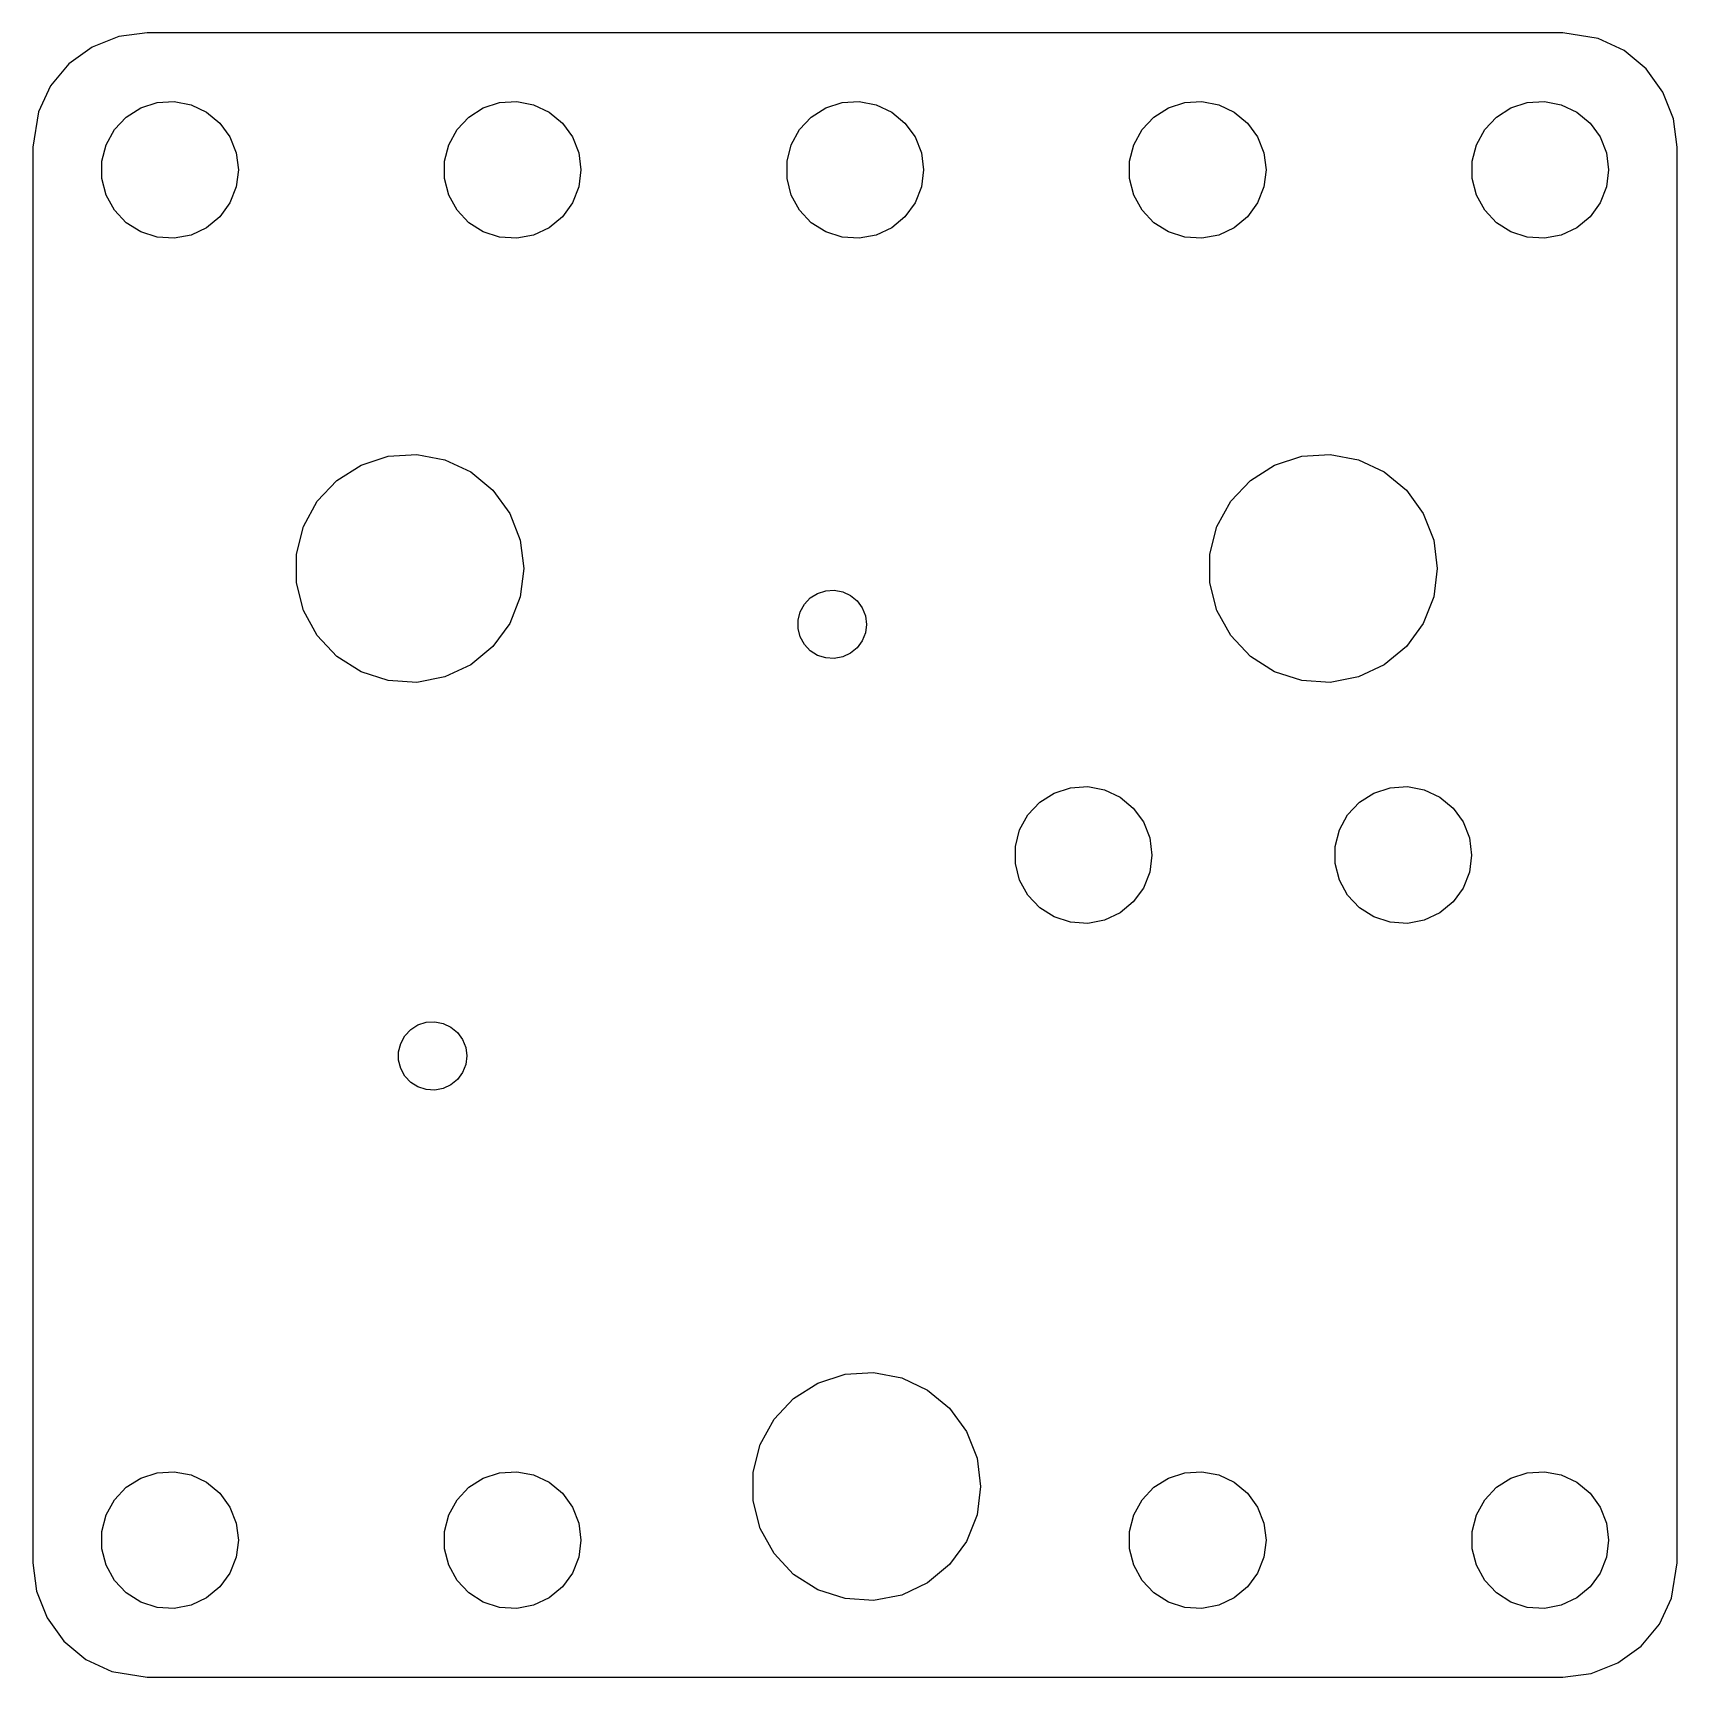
# Model space of a CAD drawing. Header units: metres. Extents: x -36 to 36, y -28.5 to 43.5.
import ezdxf

# ---------------------------------------------------------------- set-up
doc = ezdxf.new("R2010")
doc.units = ezdxf.units.M

msp = doc.modelspace()

# ---------------------------------------------------------------- linework, layer by layer
for p, q in [((-32.2435, 43.3429), (-33.4088, 42.8815)), ((-31, 43.5), (-32.2435, 43.3429)), ((31, 43.5), (-31, 43.5)), ((32.5451, 43.2553), (31, 43.5)), ((33.6791, 42.7216), (32.5451, 43.2553)), ((-33.4088, 42.8815), (-34.4227, 42.1448)), ((34.6448, 41.9227), (33.6791, 42.7216)), ((-34.4227, 42.1448), (-35.2216, 41.1791)), ((35.3815, 40.9088), (34.6448, 41.9227)), ((-35.2216, 41.1791), (-35.7553, 40.0451)), ((-31.2773, 40.2145), (-30.5621, 40.4469)), ((-30.5621, 40.4469), (-29.8116, 40.4941)), ((-29.8116, 40.4941), (-29.0729, 40.3532)), ((-29.0729, 40.3532), (-28.3925, 40.033)), ((-16.2773, 40.2145), (-15.5621, 40.4469)), ((-15.5621, 40.4469), (-14.8116, 40.4941)), ((-14.8116, 40.4941), (-14.0729, 40.3532)), ((-14.0729, 40.3532), (-13.3925, 40.033)), ((-1.27733, 40.2145), (-0.562134, 40.4469)), ((-0.562134, 40.4469), (0.18837, 40.4941)), ((0.18837, 40.4941), (0.927048, 40.3532)), ((0.927048, 40.3532), (1.60747, 40.033)), ((13.7227, 40.2145), (14.4379, 40.4469)), ((14.4379, 40.4469), (15.1884, 40.4941)), ((15.1884, 40.4941), (15.927, 40.3532)), ((15.927, 40.3532), (16.6075, 40.033)), ((28.7227, 40.2145), (29.4379, 40.4469)), ((29.4379, 40.4469), (30.1884, 40.4941)), ((30.1884, 40.4941), (30.927, 40.3532)), ((30.927, 40.3532), (31.6075, 40.033)), ((35.8429, 39.7435), (35.3815, 40.9088)), ((-35.7553, 40.0451), (-36, 38.5)), ((-32.427, 39.2634), (-31.9123, 39.8115)), ((-31.9123, 39.8115), (-31.2773, 40.2145)), ((-28.3925, 40.033), (-27.8131, 39.5536)), ((-17.427, 39.2634), (-16.9123, 39.8115)), ((-16.9123, 39.8115), (-16.2773, 40.2145)), ((-13.3925, 40.033), (-12.8131, 39.5536)), ((-2.42705, 39.2634), (-1.91226, 39.8115)), ((-1.91226, 39.8115), (-1.27733, 40.2145)), ((1.60747, 40.033), (2.1869, 39.5536)), ((12.5729, 39.2634), (13.0877, 39.8115)), ((13.0877, 39.8115), (13.7227, 40.2145)), ((16.6075, 40.033), (17.1869, 39.5536)), ((27.5729, 39.2634), (28.0877, 39.8115)), ((28.0877, 39.8115), (28.7227, 40.2145)), ((31.6075, 40.033), (32.1869, 39.5536)), ((36, 38.5), (35.8429, 39.7435)), ((-32.7893, 38.6044), (-32.427, 39.2634)), ((-27.8131, 39.5536), (-27.3711, 38.9453)), ((-27.3711, 38.9453), (-27.0942, 38.2461)), ((-17.7893, 38.6044), (-17.427, 39.2634)), ((-12.8131, 39.5536), (-12.3711, 38.9453)), ((-12.3711, 38.9453), (-12.0942, 38.2461)), ((-2.78932, 38.6044), (-2.42705, 39.2634)), ((2.1869, 39.5536), (2.62891, 38.9453)), ((2.62891, 38.9453), (2.90575, 38.2461)), ((12.2107, 38.6044), (12.5729, 39.2634)), ((17.1869, 39.5536), (17.6289, 38.9453)), ((17.6289, 38.9453), (17.9057, 38.2461)), ((27.2107, 38.6044), (27.5729, 39.2634)), ((32.1869, 39.5536), (32.6289, 38.9453)), ((32.6289, 38.9453), (32.9057, 38.2461)), ((-36, 38.5), (-36, -23.5)), ((-32.9763, 37.876), (-32.7893, 38.6044)), ((-27.0942, 38.2461), (-27, 37.5)), ((-17.9763, 37.876), (-17.7893, 38.6044)), ((-12.0942, 38.2461), (-12, 37.5)), ((-2.97633, 37.876), (-2.78932, 38.6044)), ((2.90575, 38.2461), (3, 37.5)), ((12.0237, 37.876), (12.2107, 38.6044)), ((17.9057, 38.2461), (18, 37.5)), ((27.0237, 37.876), (27.2107, 38.6044)), ((32.9057, 38.2461), (33, 37.5)), ((36, -23.5), (36, 38.5)), ((-32.9763, 37.124), (-32.9763, 37.876)), ((-27, 37.5), (-27.0942, 36.7539)), ((-17.9763, 37.124), (-17.9763, 37.876)), ((-12, 37.5), (-12.0942, 36.7539)), ((-2.97633, 37.124), (-2.97633, 37.876)), ((3, 37.5), (2.90575, 36.7539)), ((12.0237, 37.124), (12.0237, 37.876)), ((18, 37.5), (17.9057, 36.7539)), ((27.0237, 37.124), (27.0237, 37.876)), ((33, 37.5), (32.9057, 36.7539)), ((-32.7893, 36.3956), (-32.9763, 37.124)), ((-27.0942, 36.7539), (-27.3711, 36.0547)), ((-17.7893, 36.3956), (-17.9763, 37.124)), ((-12.0942, 36.7539), (-12.3711, 36.0547)), ((-2.78932, 36.3956), (-2.97633, 37.124)), ((2.90575, 36.7539), (2.62891, 36.0547)), ((12.2107, 36.3956), (12.0237, 37.124)), ((17.9057, 36.7539), (17.6289, 36.0547)), ((27.2107, 36.3956), (27.0237, 37.124)), ((32.9057, 36.7539), (32.6289, 36.0547)), ((-32.427, 35.7366), (-32.7893, 36.3956)), ((-27.3711, 36.0547), (-27.8131, 35.4464)), ((-17.427, 35.7366), (-17.7893, 36.3956)), ((-12.3711, 36.0547), (-12.8131, 35.4464)), ((-2.42705, 35.7366), (-2.78932, 36.3956)), ((2.62891, 36.0547), (2.1869, 35.4464)), ((12.5729, 35.7366), (12.2107, 36.3956)), ((17.6289, 36.0547), (17.1869, 35.4464)), ((27.5729, 35.7366), (27.2107, 36.3956)), ((32.6289, 36.0547), (32.1869, 35.4464)), ((-31.9123, 35.1885), (-32.427, 35.7366)), ((-27.8131, 35.4464), (-28.3925, 34.967)), ((-16.9123, 35.1885), (-17.427, 35.7366)), ((-12.8131, 35.4464), (-13.3925, 34.967)), ((-1.91226, 35.1885), (-2.42705, 35.7366)), ((2.1869, 35.4464), (1.60747, 34.967)), ((13.0877, 35.1885), (12.5729, 35.7366)), ((17.1869, 35.4464), (16.6075, 34.967)), ((28.0877, 35.1885), (27.5729, 35.7366)), ((32.1869, 35.4464), (31.6075, 34.967)), ((-31.2773, 34.7855), (-31.9123, 35.1885)), ((-30.5621, 34.5531), (-31.2773, 34.7855)), ((-29.0729, 34.6468), (-29.8116, 34.5059)), ((-28.3925, 34.967), (-29.0729, 34.6468)), ((-16.2773, 34.7855), (-16.9123, 35.1885)), ((-15.5621, 34.5531), (-16.2773, 34.7855)), ((-14.0729, 34.6468), (-14.8116, 34.5059)), ((-13.3925, 34.967), (-14.0729, 34.6468)), ((-1.27733, 34.7855), (-1.91226, 35.1885)), ((-0.562134, 34.5531), (-1.27733, 34.7855)), ((0.927048, 34.6468), (0.18837, 34.5059)), ((1.60747, 34.967), (0.927048, 34.6468)), ((13.7227, 34.7855), (13.0877, 35.1885)), ((14.4379, 34.5531), (13.7227, 34.7855)), ((15.927, 34.6468), (15.1884, 34.5059)), ((16.6075, 34.967), (15.927, 34.6468)), ((28.7227, 34.7855), (28.0877, 35.1885)), ((29.4379, 34.5531), (28.7227, 34.7855)), ((30.927, 34.6468), (30.1884, 34.5059)), ((31.6075, 34.967), (30.927, 34.6468)), ((-29.8116, 34.5059), (-30.5621, 34.5531)), ((-14.8116, 34.5059), (-15.5621, 34.5531)), ((0.18837, 34.5059), (-0.562134, 34.5531)), ((15.1884, 34.5059), (14.4379, 34.5531)), ((30.1884, 34.5059), (29.4379, 34.5531)), ((-22.6871, 23.9026), (-21.6289, 24.5741)), ((-21.6289, 24.5741), (-20.4369, 24.9614)), ((-20.4369, 24.9614), (-19.186, 25.0401)), ((-19.186, 25.0401), (-17.9549, 24.8053)), ((-17.9549, 24.8053), (-16.8209, 24.2716)), ((17.3129, 23.9026), (18.3711, 24.5741)), ((18.3711, 24.5741), (19.5631, 24.9614)), ((19.5631, 24.9614), (20.8139, 25.0401)), ((20.8139, 25.0401), (22.0451, 24.8053)), ((22.0451, 24.8053), (23.1791, 24.2716)), ((-23.5451, 22.9889), (-22.6871, 23.9026)), ((-16.8209, 24.2716), (-15.8551, 23.4727)), ((16.4549, 22.9889), (17.3129, 23.9026)), ((23.1791, 24.2716), (24.1448, 23.4727)), ((-15.8551, 23.4727), (-15.1185, 22.4588)), ((24.1448, 23.4727), (24.8815, 22.4588)), ((-24.1489, 21.8906), (-23.5451, 22.9889)), ((-15.1185, 22.4588), (-14.6571, 21.2934)), ((15.8511, 21.8906), (16.4549, 22.9889)), ((24.8815, 22.4588), (25.3429, 21.2934)), ((-24.4606, 20.6767), (-24.1489, 21.8906)), ((15.5394, 20.6767), (15.8511, 21.8906)), ((-14.6571, 21.2934), (-14.5, 20.05)), ((25.3429, 21.2934), (25.5, 20.05)), ((-24.4606, 19.4233), (-24.4606, 20.6767)), ((15.5394, 19.4233), (15.5394, 20.6767)), ((-14.5, 20.05), (-14.6571, 18.8065)), ((25.5, 20.05), (25.3429, 18.8065)), ((-24.1489, 18.2094), (-24.4606, 19.4233)), ((-14.6571, 18.8065), (-15.1185, 17.6412)), ((-2.21352, 18.4817), (-1.95613, 18.7558)), ((-1.95613, 18.7558), (-1.63866, 18.9572)), ((-1.63866, 18.9572), (-1.28107, 19.0734)), ((-1.28107, 19.0734), (-0.905807, 19.097)), ((-0.905807, 19.097), (-0.536469, 19.0266)), ((-0.536469, 19.0266), (-0.196259, 18.8665)), ((-0.196259, 18.8665), (0.093445, 18.6268)), ((15.8511, 18.2094), (15.5394, 19.4233)), ((25.3429, 18.8065), (24.8815, 17.6412)), ((-23.5451, 17.1111), (-24.1489, 18.2094)), ((-2.48816, 17.788), (-2.39465, 18.1522)), ((-2.39465, 18.1522), (-2.21352, 18.4817)), ((0.093445, 18.6268), (0.314453, 18.3226)), ((0.314453, 18.3226), (0.452866, 17.973)), ((16.4549, 17.1111), (15.8511, 18.2094)), ((-15.1185, 17.6412), (-15.8551, 16.6273)), ((-2.48816, 17.412), (-2.48816, 17.788)), ((-2.39465, 17.0478), (-2.48816, 17.412)), ((0.452866, 17.973), (0.5, 17.6)), ((0.5, 17.6), (0.452866, 17.227)), ((24.8815, 17.6412), (24.1448, 16.6273)), ((-22.6871, 16.1974), (-23.5451, 17.1111)), ((-15.8551, 16.6273), (-16.8209, 15.8284)), ((-2.21352, 16.7183), (-2.39465, 17.0478)), ((-1.95613, 16.4442), (-2.21352, 16.7183)), ((0.093445, 16.5732), (-0.196259, 16.3335)), ((0.314453, 16.8774), (0.093445, 16.5732)), ((0.452866, 17.227), (0.314453, 16.8774)), ((17.3129, 16.1974), (16.4549, 17.1111)), ((24.1448, 16.6273), (23.1791, 15.8284)), ((-21.6289, 15.5259), (-22.6871, 16.1974)), ((-1.63866, 16.2428), (-1.95613, 16.4442)), ((-1.28107, 16.1266), (-1.63866, 16.2428)), ((-0.905807, 16.103), (-1.28107, 16.1266)), ((-0.536469, 16.1734), (-0.905807, 16.103)), ((-0.196259, 16.3335), (-0.536469, 16.1734)), ((18.3711, 15.5259), (17.3129, 16.1974)), ((-20.4369, 15.1385), (-21.6289, 15.5259)), ((-19.186, 15.0599), (-20.4369, 15.1385)), ((-17.9549, 15.2947), (-19.186, 15.0599)), ((-16.8209, 15.8284), (-17.9549, 15.2947)), ((19.5631, 15.1385), (18.3711, 15.5259)), ((20.8139, 15.0599), (19.5631, 15.1385)), ((22.0451, 15.2947), (20.8139, 15.0599)), ((23.1791, 15.8284), (22.0451, 15.2947)), ((8.08772, 9.81154), (8.72266, 10.2145)), ((8.72266, 10.2145), (9.43785, 10.4469)), ((9.43785, 10.4469), (10.1884, 10.4941)), ((10.1884, 10.4941), (10.927, 10.3532)), ((10.927, 10.3532), (11.6075, 10.033)), ((22.0877, 9.81154), (22.7227, 10.2145)), ((22.7227, 10.2145), (23.4379, 10.4469)), ((23.4379, 10.4469), (24.1884, 10.4941)), ((24.1884, 10.4941), (24.927, 10.3532)), ((24.927, 10.3532), (25.6075, 10.033)), ((7.57294, 9.26335), (8.08772, 9.81154)), ((11.6075, 10.033), (12.1869, 9.55363)), ((12.1869, 9.55363), (12.6289, 8.94525)), ((21.5729, 9.26335), (22.0877, 9.81154)), ((25.6075, 10.033), (26.1869, 9.55363)), ((26.1869, 9.55363), (26.6289, 8.94525)), ((7.21066, 8.60437), (7.57294, 9.26335)), ((12.6289, 8.94525), (12.9057, 8.24606)), ((21.2107, 8.60437), (21.5729, 9.26335)), ((26.6289, 8.94525), (26.9057, 8.24606)), ((7.02365, 7.87599), (7.21066, 8.60437)), ((12.9057, 8.24606), (13, 7.5)), ((21.0237, 7.87599), (21.2107, 8.60437)), ((26.9057, 8.24606), (27, 7.5)), ((7.02365, 7.12399), (7.02365, 7.87599)), ((13, 7.5), (12.9057, 6.75392)), ((21.0237, 7.12399), (21.0237, 7.87599)), ((27, 7.5), (26.9057, 6.75392)), ((7.21066, 6.39561), (7.02365, 7.12399)), ((12.9057, 6.75392), (12.6289, 6.05473)), ((21.2107, 6.39561), (21.0237, 7.12399)), ((26.9057, 6.75392), (26.6289, 6.05473)), ((7.57294, 5.73663), (7.21066, 6.39561)), ((12.6289, 6.05473), (12.1869, 5.44635)), ((21.5729, 5.73663), (21.2107, 6.39561)), ((26.6289, 6.05473), (26.1869, 5.44635)), ((8.08772, 5.18845), (7.57294, 5.73663)), ((8.72266, 4.78551), (8.08772, 5.18845)), ((12.1869, 5.44635), (11.6075, 4.96701)), ((22.0877, 5.18845), (21.5729, 5.73663)), ((22.7227, 4.78551), (22.0877, 5.18845)), ((26.1869, 5.44635), (25.6075, 4.96701)), ((9.43785, 4.55313), (8.72266, 4.78551)), ((10.1884, 4.50591), (9.43785, 4.55313)), ((10.927, 4.64682), (10.1884, 4.50591)), ((11.6075, 4.96701), (10.927, 4.64682)), ((23.4379, 4.55313), (22.7227, 4.78551)), ((24.1884, 4.50591), (23.4379, 4.55313)), ((24.927, 4.64682), (24.1884, 4.50591)), ((25.6075, 4.96701), (24.927, 4.64682)), ((-19.4561, -0.144226), (-19.1387, 0.057236)), ((-19.1387, 0.057236), (-18.7811, 0.173416)), ((-18.7811, 0.173416), (-18.4058, 0.197037)), ((-18.4058, 0.197037), (-18.0365, 0.126572)), ((-18.0365, 0.126572), (-17.6963, -0.033493)), ((-19.8947, -0.747803), (-19.7135, -0.41832)), ((-19.7135, -0.41832), (-19.4561, -0.144226)), ((-17.6963, -0.033493), (-17.4065, -0.273178)), ((-17.4065, -0.273178), (-17.1855, -0.577362)), ((-17.1855, -0.577362), (-17.0471, -0.926956)), ((-19.9882, -1.112), (-19.8947, -0.747803)), ((-19.9882, -1.48799), (-19.9882, -1.112)), ((-17.0471, -0.926956), (-17, -1.29999)), ((-17, -1.29999), (-17.0471, -1.67303)), ((-19.8947, -1.85217), (-19.9882, -1.48799)), ((-19.7135, -2.18167), (-19.8947, -1.85217)), ((-17.1855, -2.02263), (-17.4065, -2.32681)), ((-17.0471, -1.67303), (-17.1855, -2.02263)), ((-19.4561, -2.45576), (-19.7135, -2.18167)), ((-19.1387, -2.65723), (-19.4561, -2.45576)), ((-18.7811, -2.77342), (-19.1387, -2.65723)), ((-18.4058, -2.79703), (-18.7811, -2.77342)), ((-18.0365, -2.72658), (-18.4058, -2.79703)), ((-17.6963, -2.56648), (-18.0365, -2.72658)), ((-17.4065, -2.32681), (-17.6963, -2.56648)), ((-2.68712, -16.2974), (-1.62889, -15.6259)), ((-1.62889, -15.6259), (-0.436905, -15.2386)), ((-0.436905, -15.2386), (0.81395, -15.1599)), ((0.81395, -15.1599), (2.04507, -15.3947)), ((2.04507, -15.3947), (3.17912, -15.9284)), ((-3.54507, -17.2111), (-2.68712, -16.2974)), ((3.17912, -15.9284), (4.14484, -16.7273)), ((-4.14888, -18.3094), (-3.54507, -17.2111)), ((4.14484, -16.7273), (4.88153, -17.7412)), ((4.88153, -17.7412), (5.34291, -18.9065)), ((-4.46057, -19.5233), (-4.14888, -18.3094)), ((5.34291, -18.9065), (5.5, -20.15)), ((-31.9123, -20.1884), (-31.2773, -19.7855)), ((-31.2773, -19.7855), (-30.5621, -19.5531)), ((-30.5621, -19.5531), (-29.8116, -19.5059)), ((-29.8116, -19.5059), (-29.0729, -19.6468)), ((-29.0729, -19.6468), (-28.3925, -19.967)), ((-28.3925, -19.967), (-27.8131, -20.4464)), ((-16.9123, -20.1884), (-16.2773, -19.7855)), ((-16.2773, -19.7855), (-15.5621, -19.5531)), ((-15.5621, -19.5531), (-14.8116, -19.5059)), ((-14.8116, -19.5059), (-14.0729, -19.6468)), ((-14.0729, -19.6468), (-13.3925, -19.967)), ((-13.3925, -19.967), (-12.8131, -20.4464)), ((-4.46057, -20.7767), (-4.46057, -19.5233)), ((5.5, -20.15), (5.34291, -21.3934)), ((13.0877, -20.1884), (13.7227, -19.7855)), ((13.7227, -19.7855), (14.4379, -19.5531)), ((14.4379, -19.5531), (15.1884, -19.5059)), ((15.1884, -19.5059), (15.927, -19.6468)), ((15.927, -19.6468), (16.6075, -19.967)), ((16.6075, -19.967), (17.1869, -20.4464)), ((28.0877, -20.1884), (28.7227, -19.7855)), ((28.7227, -19.7855), (29.4379, -19.5531)), ((29.4379, -19.5531), (30.1884, -19.5059)), ((30.1884, -19.5059), (30.927, -19.6468)), ((30.927, -19.6468), (31.6075, -19.967)), ((31.6075, -19.967), (32.1869, -20.4464)), ((-32.7893, -21.3956), (-32.427, -20.7366)), ((-32.427, -20.7366), (-31.9123, -20.1884)), ((-27.8131, -20.4464), (-27.3711, -21.0547)), ((-17.7893, -21.3956), (-17.427, -20.7366)), ((-17.427, -20.7366), (-16.9123, -20.1884)), ((-12.8131, -20.4464), (-12.3711, -21.0547)), ((-4.14888, -21.9906), (-4.46057, -20.7767)), ((12.2107, -21.3956), (12.5729, -20.7366)), ((12.5729, -20.7366), (13.0877, -20.1884)), ((17.1869, -20.4464), (17.6289, -21.0547)), ((27.2107, -21.3956), (27.5729, -20.7366)), ((27.5729, -20.7366), (28.0877, -20.1884)), ((32.1869, -20.4464), (32.6289, -21.0547)), ((-32.9763, -22.124), (-32.7893, -21.3956)), ((-27.3711, -21.0547), (-27.0942, -21.7539)), ((-17.9763, -22.124), (-17.7893, -21.3956)), ((-12.3711, -21.0547), (-12.0942, -21.7539)), ((5.34291, -21.3934), (4.88153, -22.5588)), ((12.0237, -22.124), (12.2107, -21.3956)), ((17.6289, -21.0547), (17.9057, -21.7539)), ((27.0237, -22.124), (27.2107, -21.3956)), ((32.6289, -21.0547), (32.9057, -21.7539)), ((-32.9763, -22.876), (-32.9763, -22.124)), ((-27.0942, -21.7539), (-27, -22.5)), ((-17.9763, -22.876), (-17.9763, -22.124)), ((-12.0942, -21.7539), (-12, -22.5)), ((-3.54507, -23.0889), (-4.14888, -21.9906)), ((12.0237, -22.876), (12.0237, -22.124)), ((17.9057, -21.7539), (18, -22.5)), ((27.0237, -22.876), (27.0237, -22.124)), ((32.9057, -21.7539), (33, -22.5)), ((-32.7893, -23.6044), (-32.9763, -22.876)), ((-27, -22.5), (-27.0942, -23.2461)), ((-17.7893, -23.6044), (-17.9763, -22.876)), ((-12, -22.5), (-12.0942, -23.2461)), ((4.88153, -22.5588), (4.14484, -23.5727)), ((12.2107, -23.6044), (12.0237, -22.876)), ((18, -22.5), (17.9057, -23.2461)), ((27.2107, -23.6044), (27.0237, -22.876)), ((33, -22.5), (32.9057, -23.2461)), ((-36, -23.5), (-35.8429, -24.7435)), ((-32.427, -24.2634), (-32.7893, -23.6044)), ((-27.0942, -23.2461), (-27.3711, -23.9453)), ((-17.427, -24.2634), (-17.7893, -23.6044)), ((-12.0942, -23.2461), (-12.3711, -23.9453)), ((-2.68712, -24.0026), (-3.54507, -23.0889)), ((4.14484, -23.5727), (3.17912, -24.3716)), ((12.5729, -24.2634), (12.2107, -23.6044)), ((17.9057, -23.2461), (17.6289, -23.9453)), ((27.5729, -24.2634), (27.2107, -23.6044)), ((32.9057, -23.2461), (32.6289, -23.9453)), ((35.7553, -25.0451), (36, -23.5)), ((-31.9123, -24.8115), (-32.427, -24.2634)), ((-27.3711, -23.9453), (-27.8131, -24.5536)), ((-16.9123, -24.8115), (-17.427, -24.2634)), ((-12.3711, -23.9453), (-12.8131, -24.5536)), ((-1.62889, -24.6741), (-2.68712, -24.0026)), ((3.17912, -24.3716), (2.04507, -24.9053)), ((13.0877, -24.8115), (12.5729, -24.2634)), ((17.6289, -23.9453), (17.1869, -24.5536)), ((28.0877, -24.8115), (27.5729, -24.2634)), ((32.6289, -23.9453), (32.1869, -24.5536)), ((-35.8429, -24.7435), (-35.3815, -25.9088)), ((-31.2773, -25.2145), (-31.9123, -24.8115)), ((-28.3925, -25.033), (-29.0729, -25.3532)), ((-27.8131, -24.5536), (-28.3925, -25.033)), ((-16.2773, -25.2145), (-16.9123, -24.8115)), ((-13.3925, -25.033), (-14.0729, -25.3532)), ((-12.8131, -24.5536), (-13.3925, -25.033)), ((-0.436905, -25.0614), (-1.62889, -24.6741)), ((0.81395, -25.1401), (-0.436905, -25.0614)), ((2.04507, -24.9053), (0.81395, -25.1401)), ((13.7227, -25.2145), (13.0877, -24.8115)), ((16.6075, -25.033), (15.927, -25.3532)), ((17.1869, -24.5536), (16.6075, -25.033)), ((28.7227, -25.2145), (28.0877, -24.8115)), ((31.6075, -25.033), (30.927, -25.3532)), ((32.1869, -24.5536), (31.6075, -25.033)), ((35.2216, -26.1791), (35.7553, -25.0451)), ((-35.3815, -25.9088), (-34.6448, -26.9227)), ((-30.5621, -25.4469), (-31.2773, -25.2145)), ((-29.8116, -25.4941), (-30.5621, -25.4469)), ((-29.0729, -25.3532), (-29.8116, -25.4941)), ((-15.5621, -25.4469), (-16.2773, -25.2145)), ((-14.8116, -25.4941), (-15.5621, -25.4469)), ((-14.0729, -25.3532), (-14.8116, -25.4941)), ((14.4379, -25.4469), (13.7227, -25.2145)), ((15.1884, -25.4941), (14.4379, -25.4469)), ((15.927, -25.3532), (15.1884, -25.4941)), ((29.4379, -25.4469), (28.7227, -25.2145)), ((30.1884, -25.4941), (29.4379, -25.4469)), ((30.927, -25.3532), (30.1884, -25.4941)), ((34.4227, -27.1448), (35.2216, -26.1791)), ((-34.6448, -26.9227), (-33.6791, -27.7216)), ((33.4088, -27.8815), (34.4227, -27.1448)), ((-33.6791, -27.7216), (-32.5451, -28.2553)), ((32.2435, -28.3429), (33.4088, -27.8815)), ((-32.5451, -28.2553), (-31, -28.5)), ((-31, -28.5), (31, -28.5)), ((31, -28.5), (32.2435, -28.3429))]:
    msp.add_line(p, q)

doc.saveas('drawing.dxf')
